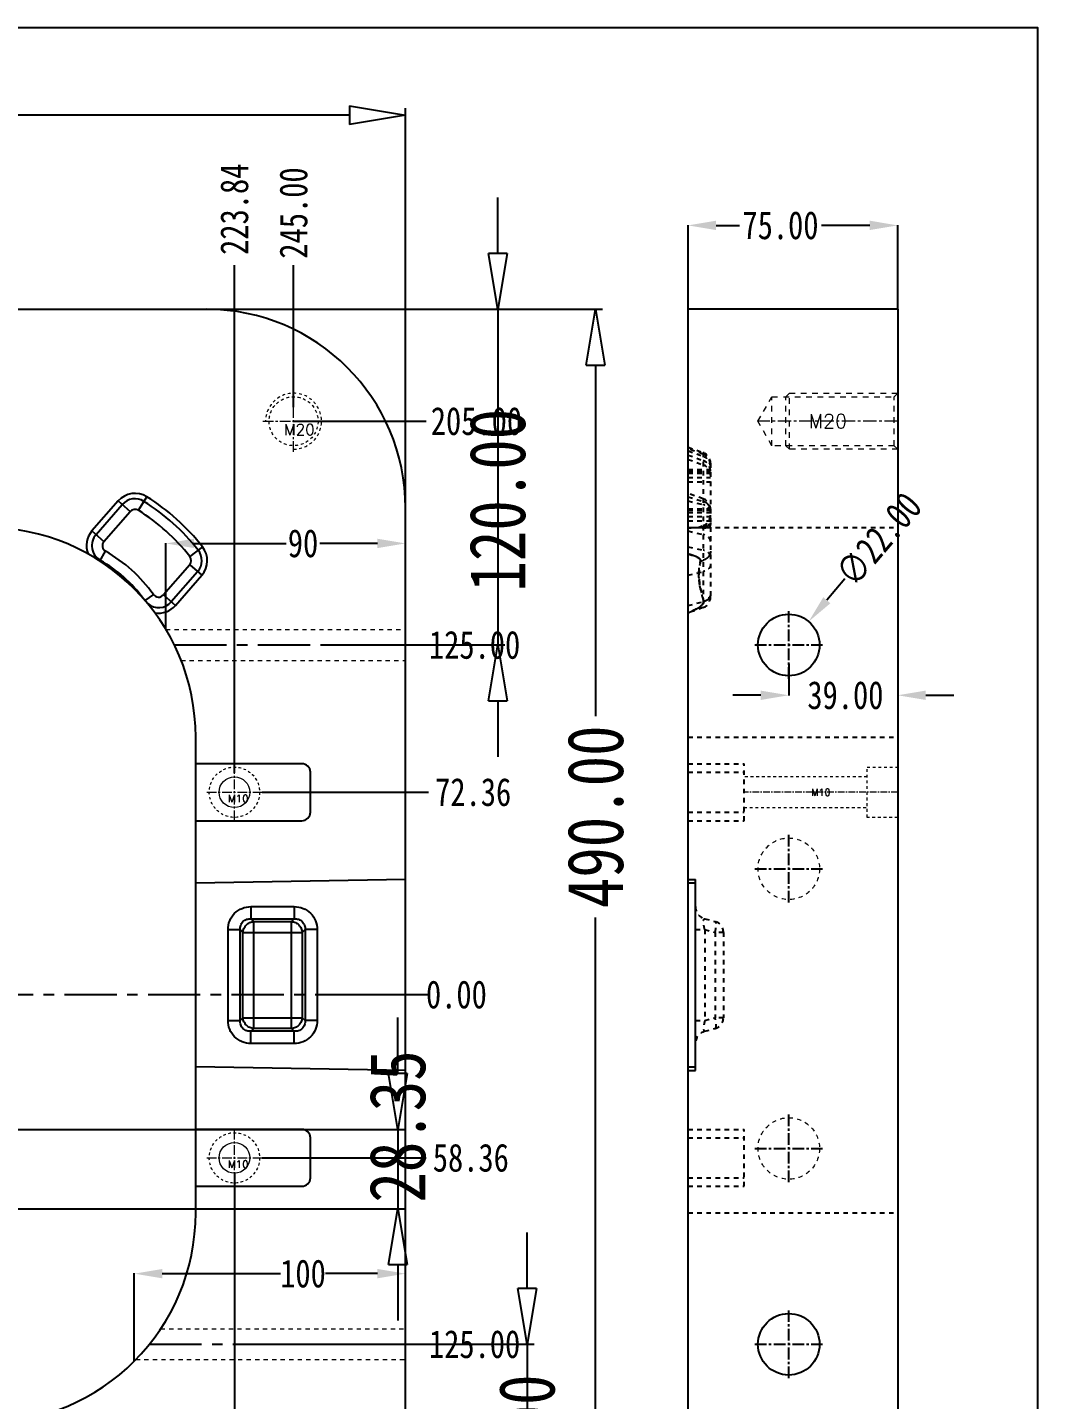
# Model space of a CAD drawing. Header units: millimetres. Extents: x 309 to 11345, y -1340 to 1318.
# Drawn here: x 2316 to 2677.3, y -608.2 to -117.7 of the extents above; entities that cross this region are included whole.
import ezdxf
from ezdxf.enums import TextEntityAlignment as Align

# ---------------------------------------------------------------- set-up
doc = ezdxf.new("R2010")
doc.units = ezdxf.units.MM
doc.header["$LTSCALE"] = 16.335
doc.header["$PDMODE"] = 3
doc.header["$PDSIZE"] = 0.3125
doc.linetypes.add('CENTER', pattern=[0.6, 0.375, -0.075, 0.075, -0.075])
doc.linetypes.add('HIDDEN', pattern=[0.2, 0.1, -0.1])
doc.layers.get('0').update_dxf_attribs({"linetype": 'CONTINUOUS'})
doc.layers.get('Defpoints').update_dxf_attribs({"linetype": 'CONTINUOUS'})
doc.layers.add('cool', color=153, linetype='HIDDEN', lineweight=9)
doc.layers.add('screw', color=33, linetype='CONTINUOUS', lineweight=13)
doc.layers.add('DEFAULT_2', color=8, linetype='HIDDEN')
doc.styles.get("Standard").update_dxf_attribs({"font": 'txt', "width": 0.8})
doc.styles.add('TXT', font='txt.shx', dxfattribs={"bigfont": 'gbcbig.shx'})
doc.dimstyles.get("Standard").update_dxf_attribs({"dimtxt": 0.15625, "dimasz": 0.1875, "dimexe": 0.125, "dimexo": 0.0625, "dimtad": 0, "dimtih": 1, "dimtoh": 1, "dimdsep": 46, "dimtxsty": 'Standard', "dimcen": 0.09, "dimadec": 0, "dimazin": 0, "dimtp": 0.01, "dimtm": 0.01, "dimtfac": 1, "dimtofl": 0, "dimtmove": 0, "dimatfit": 3, "dimfxl": 0, "dimtolj": 1, "dimarcsym": 0})
doc.dimstyles.new('STANDARD$0', dxfattribs={"dimscale": 2, "dimtxt": 3, "dimasz": 3, "dimexe": 1.25, "dimexo": 0.625, "dimgap": 0.5, "dimtad": 0, "dimdsep": 46, "dimlunit": 6, "dimtxsty": 'Standard', "dimblk": 'CLOSEDBLANK', "dimcen": 0, "dimclrt": 2, "dimazin": 2, "dimtfac": 2, "dimtmove": 1, "dimatfit": 3, "dimfxl": 0, "dimtolj": 1, "dimtzin": 0, "dimarcsym": 0})

# ---------------------------------------------------------------- blocks, each defined once
blk = doc.blocks.new('screw_m20_g')
at = {"layer": 'screw', "color": 1, "linetype": 'CENTER', "ltscale": 0.621977}
for p, q in [((0, -11), (0, 11)), ((-11, 0), (11, 0))]:
    blk.add_line(p, q, dxfattribs=at)
at = {"layer": 'screw', "linetype": 'HIDDEN', "ltscale": 0.621977}
blk.add_circle((0, 0), 8.75, dxfattribs=at)
at = {"layer": 'screw', "color": 92, "linetype": 'HIDDEN', "ltscale": 0.621977}
blk.add_arc((0, 0), 10, 270, 180, dxfattribs=at)
at = {"layer": 'screw', "color": 6, "style": 'TXT'}
blk.add_text('M20', height=4, dxfattribs=at).set_placement((-3.4, -5))
blk = doc.blocks.new('*D41')
at = {"color": 4, "lineweight": -2}
for p, q in [((2552.34, -218.4), (2552.34, -188.32)), ((2562.34, -188.45), (2570.73, -188.45)), ((2617.34, -188.45), (2600.06, -188.45)), ((2627.34, -218.4), (2627.34, -188.32))]:
    blk.add_line(p, q, dxfattribs=at)
at = {"color": 4}
for points in [[(2562.34, -186.78), (2562.34, -190.12), (2552.34, -188.45)], [(2617.34, -186.78), (2617.34, -190.12), (2627.34, -188.45)]]:
    blk.add_solid(points, dxfattribs=at)
at = {"layer": 'Defpoints', "color": 0}
for p in [(2552.34, -188.45), (2552.34, -218.46), (2627.34, -218.46)]:
    blk.add_point(p, dxfattribs=at)
at = {"color": 6, "insert": (2585.39, -188.45), "char_height": 10, "attachment_point": 5}
blk.add_mtext('\\A1;75.00', dxfattribs=at)
blk = doc.blocks.new('screw_m10_i')
at = {"layer": 'screw', "color": 1, "linetype": 'CENTER', "ltscale": 0.55978}
for p, q in [((0, -9.9), (0, 9.9)), ((-9.9, 0), (9.9, 0))]:
    blk.add_line(p, q, dxfattribs=at)
at = {"layer": 'screw', "color": 8, "linetype": 'HIDDEN', "ltscale": 0.55978}
blk.add_circle((0, 0), 9, dxfattribs=at)
at = {"layer": 'screw', "color": 33}
blk.add_circle((0, 0), 5.5, dxfattribs=at)
at = {"layer": 'screw', "color": 6, "style": 'TXT'}
blk.add_text('M10', height=2.7, dxfattribs=at).set_placement((-2.34, -3.6))
blk = doc.blocks.new('*D47')
at = {"color": 4, "lineweight": -2}
blk.add_line((2608.45, -314.86), (2601.96, -322.47), dxfattribs=at)
at = {"color": 4}
blk.add_solid([(2600.69, -321.39), (2603.23, -323.55), (2595.48, -330.08)], dxfattribs=at)
at = {"layer": 'Defpoints', "color": 0}
for p in [(2595.48, -330.08), (2581.21, -346.83)]:
    blk.add_point(p, dxfattribs=at)
at = {"color": 6, "insert": (2620.55, -300.65), "char_height": 10, "attachment_point": 5, "rotation": 49.5717}
blk.add_mtext('\\A1;∅22.00', dxfattribs=at)
blk = doc.blocks.new('*D48')
at = {"color": 4, "lineweight": -2}
for p, q in [((2588.34, -345.22), (2588.34, -356.56)), ((2627.34, -345.22), (2627.34, -356.56)), ((2578.34, -356.44), (2568.34, -356.44)), ((2637.34, -356.44), (2647.34, -356.44))]:
    blk.add_line(p, q, dxfattribs=at)
at = {"color": 4}
for points in [[(2578.34, -354.77), (2578.34, -358.11), (2588.34, -356.44)], [(2637.34, -354.77), (2637.34, -358.11), (2627.34, -356.44)]]:
    blk.add_solid(points, dxfattribs=at)
at = {"layer": 'Defpoints', "color": 0}
for p in [(2588.34, -345.15), (2627.34, -345.15), (2588.34, -356.44)]:
    blk.add_point(p, dxfattribs=at)
at = {"color": 6, "insert": (2608.61, -356.44), "char_height": 10, "attachment_point": 5}
blk.add_mtext('\\A1;39.00', dxfattribs=at)
blk = doc.blocks.new('*D52')
at = {"color": 4, "lineweight": -2}
for p, q in [((2365.59, -332.9), (2365.59, -302.02)), ((2375.59, -302.15), (2408.6, -302.15)), ((2441.23, -302.15), (2420.6, -302.15)), ((2451.23, -332.9), (2451.23, -302.02))]:
    blk.add_line(p, q, dxfattribs=at)
at = {"color": 4}
for points in [[(2375.59, -300.48), (2375.59, -303.81), (2365.59, -302.15)], [(2441.23, -300.48), (2441.23, -303.81), (2451.23, -302.15)]]:
    blk.add_solid(points, dxfattribs=at)
at = {"layer": 'Defpoints', "color": 0}
for p in [(2451.23, -302.15), (2365.59, -332.96), (2451.23, -332.96)]:
    blk.add_point(p, dxfattribs=at)
at = {"color": 6, "insert": (2414.6, -302.15), "char_height": 10, "attachment_point": 5}
blk.add_mtext('\\A1;90', dxfattribs=at)
blk = doc.blocks.new('*D53')
at = {"color": 4, "lineweight": -2}
for p, q in [((2354.26, -594.43), (2354.26, -563.08)), ((2364.26, -563.21), (2406.6, -563.21)), ((2441.23, -563.21), (2422.6, -563.21)), ((2451.23, -593.96), (2451.23, -563.08))]:
    blk.add_line(p, q, dxfattribs=at)
at = {"color": 4}
for points in [[(2364.26, -561.54), (2364.26, -564.88), (2354.26, -563.21)], [(2441.23, -561.54), (2441.23, -564.88), (2451.23, -563.21)]]:
    blk.add_solid(points, dxfattribs=at)
at = {"layer": 'Defpoints', "color": 0}
for p in [(2451.23, -563.21), (2354.26, -594.49), (2451.23, -594.02)]:
    blk.add_point(p, dxfattribs=at)
at = {"color": 6, "insert": (2414.6, -563.21), "char_height": 10, "attachment_point": 5}
blk.add_mtext('\\A1;100', dxfattribs=at)
blk = doc.blocks.new('*D58')
at = {"color": 4, "lineweight": -2}
blk.add_line((2435.87, -463.46), (2459.47, -463.46), dxfattribs=at)
at = {"layer": 'Defpoints', "color": 0}
for p in [(2166.23, -463.46), (2435.8, -463.46), (2459.47, -463.46)]:
    blk.add_point(p, dxfattribs=at)
at = {"color": 6, "insert": (2469.47, -463.46), "char_height": 10, "attachment_point": 5}
blk.add_mtext('\\A1;0.00', dxfattribs=at)
blk = doc.blocks.new('*D59')
at = {"color": 4, "lineweight": -2}
blk.add_line((2400.03, -391.1), (2459.47, -391.1), dxfattribs=at)
at = {"layer": 'Defpoints', "color": 0}
for p in [(2399.97, -391.1), (2459.47, -391.1), (2166.23, -463.46)]:
    blk.add_point(p, dxfattribs=at)
at = {"color": 6, "insert": (2475.47, -391.1), "char_height": 10, "attachment_point": 5}
blk.add_mtext('\\A1;72.36', dxfattribs=at)
blk = doc.blocks.new('*D60')
at = {"color": 4, "lineweight": -2}
blk.add_line((2421.26, -338.46), (2458.63, -338.46), dxfattribs=at)
at = {"layer": 'Defpoints', "color": 0}
for p in [(2421.19, -338.46), (2458.63, -338.46), (2166.23, -463.46)]:
    blk.add_point(p, dxfattribs=at)
at = {"color": 6, "insert": (2475.97, -338.46), "char_height": 10, "attachment_point": 5}
blk.add_mtext('\\A1;125.00', dxfattribs=at)
blk = doc.blocks.new('*D61')
at = {"color": 4, "lineweight": -2}
blk.add_line((2411.29, -258.46), (2458.63, -258.46), dxfattribs=at)
at = {"layer": 'Defpoints', "color": 0}
for p in [(2411.23, -258.46), (2458.63, -258.46), (2166.23, -463.46)]:
    blk.add_point(p, dxfattribs=at)
at = {"color": 6, "insert": (2476.63, -258.46), "char_height": 10, "attachment_point": 5}
blk.add_mtext('\\A1;205.00', dxfattribs=at)
blk = doc.blocks.new('*D62')
at = {"color": 4, "lineweight": -2}
blk.add_line((2400.03, -521.82), (2458.63, -521.82), dxfattribs=at)
at = {"layer": 'Defpoints', "color": 0}
for p in [(2166.23, -463.46), (2399.97, -521.82), (2458.63, -521.82)]:
    blk.add_point(p, dxfattribs=at)
at = {"color": 6, "insert": (2474.63, -521.82), "char_height": 10, "attachment_point": 5}
blk.add_mtext('\\A1;58.36', dxfattribs=at)
blk = doc.blocks.new('*D63')
at = {"color": 4, "lineweight": -2}
blk.add_line((2424.86, -588.46), (2458.63, -588.46), dxfattribs=at)
at = {"layer": 'Defpoints', "color": 0}
for p in [(2166.23, -463.46), (2424.8, -588.46), (2458.63, -588.46)]:
    blk.add_point(p, dxfattribs=at)
at = {"color": 6, "insert": (2475.97, -588.46), "char_height": 10, "attachment_point": 5}
blk.add_mtext('\\A1;125.00', dxfattribs=at)
blk = doc.blocks.new('*D64')
at = {"color": 4, "lineweight": -2}
blk.add_line((2422.29, -668.46), (2458.63, -668.46), dxfattribs=at)
at = {"layer": 'Defpoints', "color": 0}
for p in [(2166.23, -463.46), (2422.23, -668.46), (2458.63, -668.46)]:
    blk.add_point(p, dxfattribs=at)
at = {"color": 6, "insert": (2476.63, -668.46), "char_height": 10, "attachment_point": 5}
blk.add_mtext('\\A1;205.00', dxfattribs=at)
blk = doc.blocks.new('*D66')
at = {"color": 4, "lineweight": -2}
blk.add_line((2411.23, -668.52), (2411.23, -717.19), dxfattribs=at)
at = {"layer": 'Defpoints', "color": 0}
for p in [(2166.23, -463.46), (2411.23, -668.46), (2411.23, -717.19)]:
    blk.add_point(p, dxfattribs=at)
at = {"color": 6, "insert": (2411.23, -735.86), "char_height": 10, "attachment_point": 5, "rotation": 90}
blk.add_mtext('\\A1;245.00', dxfattribs=at)
blk = doc.blocks.new('*D67')
at = {"color": 4, "lineweight": -2}
blk.add_line((2390.07, -527.38), (2390.07, -717.19), dxfattribs=at)
at = {"layer": 'Defpoints', "color": 0}
for p in [(2166.23, -463.46), (2390.07, -527.32), (2390.07, -717.19)]:
    blk.add_point(p, dxfattribs=at)
at = {"color": 6, "insert": (2390.07, -737.19), "char_height": 10, "attachment_point": 5, "rotation": 90}
blk.add_mtext('\\A1;223.84', dxfattribs=at)
blk = doc.blocks.new('*D69')
at = {"color": 4, "lineweight": -2}
blk.add_line((2390.07, -384.14), (2390.07, -202.68), dxfattribs=at)
at = {"layer": 'Defpoints', "color": 0}
for p in [(2390.07, -202.68), (2390.07, -384.21), (2166.23, -463.46)]:
    blk.add_point(p, dxfattribs=at)
at = {"color": 6, "insert": (2390.07, -182.68), "char_height": 10, "attachment_point": 5, "rotation": 90}
blk.add_mtext('\\A1;223.84', dxfattribs=at)
blk = doc.blocks.new('*D70')
at = {"color": 4, "lineweight": -2}
blk.add_line((2411.23, -253.48), (2411.23, -202.68), dxfattribs=at)
at = {"layer": 'Defpoints', "color": 0}
for p in [(2411.23, -202.68), (2411.23, -253.55), (2166.23, -463.46)]:
    blk.add_point(p, dxfattribs=at)
at = {"color": 6, "insert": (2411.23, -184.02), "char_height": 10, "attachment_point": 5, "rotation": 90}
blk.add_mtext('\\A1;245.00', dxfattribs=at)
blk = doc.blocks.new('_ClosedBlank')
at = {"color": 0, "linetype": 'ByBlock', "lineweight": -2}
for p, q in [((-1, 0.167), (0, 0)), ((-1, 0.167), (-1, -0.167)), ((0, 0), (-1, -0.167))]:
    blk.add_line(p, q, dxfattribs=at)
blk = doc.blocks.new('*D71')
at = {"color": 4, "lineweight": -2}
for p, q in [((1881.23, -288.21), (1881.23, -146.6)), ((2451.23, -316.21), (2451.23, -146.6)), ((1901.23, -149.1), (2111.98, -149.1)), ((2431.23, -149.1), (2183.98, -149.1))]:
    blk.add_line(p, q, dxfattribs=at)
at = {"layer": 'Defpoints', "color": 0}
for p in [(1881.23, -149.1), (1881.23, -289.46), (2451.23, -317.46)]:
    blk.add_point(p, dxfattribs=at)
at = {"color": 4, "lineweight": -2, "xscale": 20, "yscale": 20, "zscale": 20, "rotation": 180}
blk.add_blockref('_ClosedBlank', (1881.23, -149.1), dxfattribs=at)
at = {"color": 4, "lineweight": -2, "xscale": 20, "yscale": 20, "zscale": 20}
blk.add_blockref('_ClosedBlank', (2451.23, -149.1), dxfattribs=at)
at = {"color": 6, "insert": (2147.98, -149.1), "char_height": 20, "attachment_point": 5}
blk.add_mtext('\\A1;570.00', dxfattribs=at)
blk = doc.blocks.new('*D72')
at = {"color": 4, "lineweight": -2}
for p, q in [((2337.87, -218.46), (2521.75, -218.46)), ((2519.25, -238.46), (2519.25, -363.88)), ((2519.25, -688.46), (2519.25, -435.88)), ((2337.87, -708.46), (2521.75, -708.46))]:
    blk.add_line(p, q, dxfattribs=at)
at = {"layer": 'Defpoints', "color": 0}
for p in [(2336.62, -218.46), (2336.62, -708.46), (2519.25, -708.46)]:
    blk.add_point(p, dxfattribs=at)
at = {"color": 4, "lineweight": -2, "xscale": 20, "yscale": 20, "zscale": 20}
for p, rotation in [((2519.25, -218.46), 90), ((2519.25, -708.46), 270)]:
    blk.add_blockref('_ClosedBlank', p, dxfattribs=dict(at, rotation=rotation))
at = {"color": 6, "insert": (2519.25, -399.88), "char_height": 20, "attachment_point": 5, "rotation": 90}
blk.add_mtext('\\A1;490.00', dxfattribs=at)
blk = doc.blocks.new('*D215')
at = {"color": 4, "lineweight": -2}
for p, q in [((2448.48, -491.64), (2448.48, -471.64)), ((1922.53, -511.64), (2450.98, -511.64)), ((2448.48, -511.64), (2448.48, -539.99)), ((1925.65, -539.99), (2450.98, -539.99)), ((2448.48, -559.99), (2448.48, -579.99))]:
    blk.add_line(p, q, dxfattribs=at)
at = {"layer": 'Defpoints', "color": 0}
for p in [(1921.28, -511.64), (1924.4, -539.99), (2448.48, -539.99)]:
    blk.add_point(p, dxfattribs=at)
at = {"color": 4, "lineweight": -2, "xscale": 20, "yscale": 20, "zscale": 20}
for p, rotation in [((2448.48, -511.64), 270), ((2448.48, -539.99), 90)]:
    blk.add_blockref('_ClosedBlank', p, dxfattribs=dict(at, rotation=rotation))
at = {"color": 6, "insert": (2448.48, -510.6), "char_height": 20, "attachment_point": 5, "rotation": 90}
blk.add_mtext('\\A1;28.35', dxfattribs=at)
blk = doc.blocks.new('*D222')
at = {"color": 4, "lineweight": -2}
for p, q in [((2484.23, -198.46), (2484.23, -178.46)), ((2369.66, -218.46), (2486.73, -218.46)), ((2484.23, -218.46), (2484.23, -338.46)), ((2422.51, -338.46), (2486.73, -338.46)), ((2484.23, -358.46), (2484.23, -378.46))]:
    blk.add_line(p, q, dxfattribs=at)
at = {"layer": 'Defpoints', "color": 0}
for p in [(2368.41, -218.46), (2421.26, -338.46), (2484.23, -338.46)]:
    blk.add_point(p, dxfattribs=at)
at = {"color": 4, "lineweight": -2, "xscale": 20, "yscale": 20, "zscale": 20}
for p, rotation in [((2484.23, -218.46), 270), ((2484.23, -338.46), 90)]:
    blk.add_blockref('_ClosedBlank', p, dxfattribs=dict(at, rotation=rotation))
at = {"color": 6, "insert": (2484.23, -286.69), "char_height": 20, "attachment_point": 5, "rotation": 90}
blk.add_mtext('\\A1;120.00', dxfattribs=at)
blk = doc.blocks.new('*D223')
at = {"color": 4, "lineweight": -2}
for p, q in [((2494.76, -568.46), (2494.76, -548.46)), ((2406.7, -588.46), (2497.26, -588.46)), ((2494.76, -588.46), (2494.76, -708.46)), ((2328.3, -708.46), (2497.26, -708.46)), ((2494.76, -728.46), (2494.76, -748.46))]:
    blk.add_line(p, q, dxfattribs=at)
at = {"layer": 'Defpoints', "color": 0}
for p in [(2405.45, -588.46), (2327.05, -708.46), (2494.76, -708.46)]:
    blk.add_point(p, dxfattribs=at)
at = {"color": 4, "lineweight": -2, "xscale": 20, "yscale": 20, "zscale": 20}
for p, rotation in [((2494.76, -588.46), 270), ((2494.76, -708.46), 90)]:
    blk.add_blockref('_ClosedBlank', p, dxfattribs=dict(at, rotation=rotation))
at = {"color": 6, "insert": (2494.76, -631.91), "char_height": 20, "attachment_point": 5, "rotation": 90}
blk.add_mtext('\\A1;120.00', dxfattribs=at)

msp = doc.modelspace()

# ---------------------------------------------------------------- linework, layer by layer
at = {"color": 7, "linetype": 'Continuous'}
for p, q in [((1952.229, -218.458), (2380.229, -218.458)), ((2552.343, -708.458), (2552.343, -218.458)), ((2627.343, -218.458), (2552.343, -218.458)), ((2627.343, -218.458), (2627.343, -708.458)), ((2348.464, -286.979), (2339.108, -297.691)), ((2340.58, -298.976), (2349.936, -288.264)), ((2348.464, -286.979), (2352.767, -290.737)), ((2355.704, -290.303), (2358.737, -285.462)), ((2343.411, -301.449), (2352.767, -290.737)), ((2451.229, -637.458), (2451.229, -289.458)), ((2339.108, -297.691), (2343.411, -301.449)), ((2378.633, -303.33), (2374.145, -306.864)), ((2341.967, -308.486), (2343.997, -304.939)), ((2374.07, -309.784), (2364.657, -320.56)), ((2376.901, -312.257), (2367.488, -323.033)), ((2368.96, -324.318), (2378.373, -313.542)), ((2374.07, -309.784), (2378.373, -313.542)), ((2361.073, -320.384), (2358.07, -322.528)), ((2364.657, -320.56), (2368.96, -324.318)), ((2414.229, -380.928), (2376.229, -380.928)), ((2417.229, -398.273), (2417.229, -383.928)), ((2376.229, -401.273), (2414.229, -401.273)), ((2451.229, -422.298), (2376.229, -423.607)), ((2552.343, -422.298), (2554.973, -422.298)), ((2554.973, -423.607), (2552.343, -423.607)), ((2554.973, -490.618), (2554.973, -422.298)), ((2395.987, -432.005), (2411.472, -432.005)), ((2395.987, -432.005), (2395.987, -436.352)), ((2395.987, -436.352), (2411.472, -436.352)), ((2395.987, -436.352), (2396.978, -437.343)), ((2411.472, -436.352), (2410.48, -437.343)), ((2411.472, -432.005), (2411.472, -436.352)), ((2387.776, -440.215), (2392.123, -440.215)), ((2387.776, -472.701), (2387.776, -440.215)), ((2392.123, -440.215), (2393.114, -441.207)), ((2392.123, -472.701), (2392.123, -440.215)), ((2393.114, -441.207), (2414.344, -441.207)), ((2393.114, -471.709), (2393.114, -441.207)), ((2396.978, -437.343), (2410.48, -437.343)), ((2396.978, -475.573), (2396.978, -437.343)), ((2410.48, -475.573), (2410.48, -437.343)), ((2415.336, -440.215), (2414.344, -441.207)), ((2414.344, -441.207), (2414.344, -471.709)), ((2419.682, -440.215), (2415.336, -440.215)), ((2415.336, -440.215), (2415.336, -472.701)), ((2419.682, -440.215), (2419.682, -472.701)), ((2387.776, -472.701), (2392.123, -472.701)), ((2392.123, -472.701), (2393.114, -471.709)), ((2393.114, -471.709), (2414.344, -471.709)), ((2395.987, -476.564), (2396.978, -475.573)), ((2410.48, -475.573), (2396.978, -475.573)), ((2411.472, -476.564), (2410.48, -475.573)), ((2415.336, -472.701), (2414.344, -471.709)), ((2419.682, -472.701), (2415.336, -472.701)), ((2411.472, -476.564), (2395.987, -476.564)), ((2395.987, -480.911), (2395.987, -476.564)), ((2411.472, -480.911), (2411.472, -476.564)), ((2411.472, -480.911), (2395.987, -480.911)), ((2451.229, -490.618), (2376.229, -489.309)), ((2552.343, -489.309), (2554.973, -489.309)), ((2552.343, -490.618), (2554.973, -490.618)), ((2414.229, -511.643), (2376.229, -511.643)), ((2417.229, -528.988), (2417.229, -514.643)), ((2376.229, -531.988), (2414.229, -531.988))]:
    msp.add_line(p, q, dxfattribs=at)
at = {"color": 1, "linetype": 'CENTER', "ltscale": 0.684175}
for p, q in [((2588.343, -350.558), (2588.343, -326.358)), ((2576.243, -338.458), (2600.443, -338.458)), ((2588.343, -430.558), (2588.343, -406.358)), ((2576.243, -418.458), (2600.443, -418.458)), ((2588.343, -530.558), (2588.343, -506.358)), ((2576.243, -518.458), (2600.443, -518.458)), ((2588.343, -600.558), (2588.343, -576.358)), ((2576.243, -588.458), (2600.443, -588.458))]:
    msp.add_line(p, q, dxfattribs=at)
at = {"color": 1, "linetype": 'CENTER', "ltscale": 3.047689}
for p, q in [((2368.579, -338.458), (2451.229, -338.458)), ((1881.229, -463.458), (2451.229, -463.458)), ((2359.676, -588.458), (2451.229, -588.458))]:
    msp.add_line(p, q, dxfattribs=at)
at = {"color": 2, "linetype": 'Continuous'}
msp.add_line((2376.229, -541.458), (2376.229, -371.458), dxfattribs=at)
msp.add_lwpolyline([(1797.59, -117.684), (2677.344, -117.684), (2677.344, -883.961), (1797.59, -883.961)], close=True)
for centre in [(2588.343, -338.458), (2588.343, -588.458)]:
    msp.add_circle(centre, 11)
at = {"color": 7, "linetype": 'Continuous'}
for centre, radius, start, end in [((2380.229, -289.458), 71, 0, 90), ((2354.49, -292.242), 8, 57.93163, 138.86355), ((2354.49, -292.242), 6.046, 57.93163, 138.86355), ((2317.269, -351.649), 76.151, 38.2177, 57.93163), ((2317.269, -351.649), 78.105, 38.2177, 57.93163), ((2354.49, -292.242), 2.287, 57.93163, 138.86355), ((2317.269, -351.649), 72.392, 38.2177, 57.93163), ((2345.133, -302.953), 8, 138.86355, 201.81367), ((2345.133, -302.953), 6.046, 138.86355, 240.22143), ((2345.133, -302.953), 2.287, 138.86355, 240.22143), ((2372.348, -308.279), 8, 318.86355, 38.2177), ((2317.269, -351.649), 50.058, 36.40977, 60.22143), ((2317.269, -351.649), 53.817, 35.51724, 60.22143), ((2372.348, -308.279), 2.287, 318.86355, 38.2177), ((2372.348, -308.279), 6.046, 318.86355, 38.2177), ((2362.935, -319.056), 6.046, 229.96342, 318.86355), ((2362.935, -319.056), 2.287, 215.51724, 318.86355), ((2362.935, -319.056), 8, 260.31428, 318.86355), ((2414.229, -383.928), 3, 0, 90), ((2414.229, -398.273), 3, 270, 0), ((2414.229, -514.643), 3, 0, 90), ((2414.229, -528.988), 3, 270, 0)]:
    msp.add_arc(centre, radius, start, end, dxfattribs=at)
at = {"color": 2, "linetype": 'Continuous'}
for centre, start, end in [((2301.229, -371.458), 0, 90), ((2301.229, -541.458), 270, 0)]:
    msp.add_arc(centre, 75, start, end, dxfattribs=at)
at = {"color": 7, "linetype": 'Continuous'}
for points, knots in [([(2387.776, -440.215), (2387.776, -439.144), (2388.179, -436.977), (2389.992, -434.22), (2392.749, -432.407), (2394.915, -432.005), (2395.987, -432.005)], [0, 0, 0, 0, 0.2501279, 0.5000612, 0.7499159, 1, 1, 1, 1]), ([(2392.123, -440.215), (2392.089, -439.703), (2392.201, -438.644), (2393.032, -437.26), (2394.416, -436.429), (2395.474, -436.318), (2395.987, -436.352)], [0, 0, 0, 0, 0.2482804, 0.500082, 0.7517737, 1, 1, 1, 1]), ([(2411.472, -432.005), (2412.543, -432.005), (2414.71, -432.408), (2417.468, -434.22), (2419.28, -436.978), (2419.682, -439.144), (2419.682, -440.215)], [0, 0, 0, 0, 0.2501279, 0.5000612, 0.7499159, 1, 1, 1, 1]), ([(2411.472, -436.352), (2411.984, -436.318), (2413.043, -436.429), (2414.427, -437.261), (2415.258, -438.645), (2415.369, -439.703), (2415.335, -440.215)], [0, 0, 0, 0, 0.2482804, 0.500082, 0.7517737, 1, 1, 1, 1]), ([(2393.114, -441.207), (2393.147, -440.719), (2393.402, -439.739), (2394.271, -438.5), (2395.51, -437.631), (2396.49, -437.376), (2396.978, -437.343)], [0, 0, 0, 0, 0.2479915, 0.5, 0.7520085, 1, 1, 1, 1]), ([(2410.48, -437.343), (2410.969, -437.376), (2411.948, -437.631), (2413.187, -438.5), (2414.056, -439.739), (2414.311, -440.719), (2414.344, -441.207)], [0, 0, 0, 0, 0.2479915, 0.5, 0.7520085, 1, 1, 1, 1]), ([(2395.987, -480.911), (2394.915, -480.911), (2392.748, -480.509), (2389.991, -478.696), (2388.178, -475.938), (2387.776, -473.772), (2387.776, -472.701)], [0, 0, 0, 0, 0.2501279, 0.5000612, 0.7499159, 1, 1, 1, 1]), ([(2395.987, -476.564), (2395.474, -476.598), (2394.415, -476.487), (2393.031, -475.655), (2392.2, -474.271), (2392.089, -473.213), (2392.123, -472.701)], [0, 0, 0, 0, 0.2482804, 0.500082, 0.7517737, 1, 1, 1, 1]), ([(2396.978, -475.573), (2396.49, -475.54), (2395.51, -475.285), (2394.271, -474.416), (2393.402, -473.177), (2393.147, -472.197), (2393.114, -471.709)], [0, 0, 0, 0, 0.2479915, 0.5, 0.7520085, 1, 1, 1, 1]), ([(2414.344, -471.709), (2414.311, -472.197), (2414.056, -473.177), (2413.187, -474.416), (2411.948, -475.285), (2410.969, -475.54), (2410.48, -475.573)], [0, 0, 0, 0, 0.2479915, 0.5, 0.7520085, 1, 1, 1, 1]), ([(2419.682, -472.701), (2419.682, -473.772), (2419.28, -475.939), (2417.467, -478.696), (2414.71, -480.509), (2412.543, -480.911), (2411.472, -480.911)], [0, 0, 0, 0, 0.2501279, 0.5000612, 0.7499159, 1, 1, 1, 1]), ([(2415.335, -472.701), (2415.369, -473.213), (2415.258, -474.272), (2414.427, -475.656), (2413.043, -476.487), (2411.984, -476.598), (2411.472, -476.564)], [0, 0, 0, 0, 0.2482804, 0.500082, 0.7517737, 1, 1, 1, 1])]:
    msp.add_open_spline(points, degree=3, knots=knots, dxfattribs=at)
at = {"layer": 'cool', "ltscale": 0.932966}
for p, q in [((2365.593, -332.958), (2451.229, -332.958)), ((2371.006, -343.958), (2451.229, -343.958)), ((2363.701, -582.958), (2451.229, -582.958)), ((2354.79, -593.958), (2451.229, -593.958))]:
    msp.add_line(p, q, dxfattribs=at)
for centre in [(2588.343, -418.458), (2588.343, -518.458)]:
    msp.add_circle(centre, 11, dxfattribs=at)
at = {"layer": 'DEFAULT_2', "color": 8, "linetype": 'HIDDEN'}
for p, q in [((2552.343, -267.748), (2557.711, -269.702)), ((2557.711, -270.244), (2552.343, -268.29)), ((2552.343, -269.06), (2557.711, -271.012)), ((2557.711, -269.702), (2557.711, -325.102)), ((2552.343, -270.566), (2557.711, -272.517)), ((2552.343, -272.104), (2557.711, -274.053)), ((2560.343, -273.461), (2560.343, -321.323)), ((2552.343, -275.748), (2560.343, -275.748)), ((2552.343, -276.29), (2560.343, -276.29)), ((2552.343, -277.054), (2560.343, -277.054)), ((2552.343, -278.555), (2560.343, -278.555)), ((2552.343, -280.087), (2560.343, -280.087)), ((2557.711, -286.196), (2552.343, -284.242)), ((2552.343, -285.462), (2557.711, -287.118)), ((2552.343, -286.979), (2557.711, -288.264)), ((2552.343, -289.748), (2560.343, -289.748)), ((2552.343, -290.293), (2560.343, -290.293)), ((2552.343, -291.063), (2560.343, -291.063)), ((2552.343, -292.575), (2560.343, -292.575)), ((2552.343, -294.117), (2560.343, -294.117)), ((2552.343, -296.458), (2627.343, -296.458)), ((2552.343, -297.691), (2557.711, -298.976)), ((2555.887, -296.458), (2557.711, -295.794)), ((2557.381, -296.458), (2557.711, -296.338)), ((2557.383, -296.548), (2557.711, -296.542)), ((2552.343, -303.33), (2557.711, -304.539)), ((2556.808, -308.486), (2557.711, -308.201)), ((2552.343, -313.542), (2557.711, -312.257)), ((2552.343, -324.318), (2557.711, -323.033)), ((2557.711, -325.102), (2552.343, -327.056)), ((2552.343, -371.458), (2627.343, -371.458)), ((2552.343, -380.928), (2572.343, -380.928)), ((2572.343, -401.273), (2572.343, -380.928)), ((2552.343, -383.928), (2572.343, -383.928)), ((2552.343, -398.273), (2572.343, -398.273)), ((2552.343, -401.273), (2572.343, -401.273)), ((2558.308, -436.352), (2562.008, -437.343)), ((2554.973, -440.215), (2558.308, -440.215)), ((2558.308, -440.215), (2558.308, -472.701)), ((2558.308, -440.215), (2562.008, -441.207)), ((2562.008, -441.207), (2562.008, -471.709)), ((2564.973, -441.207), (2562.008, -441.207)), ((2564.973, -441.207), (2564.973, -471.709)), ((2554.973, -472.701), (2558.308, -472.701)), ((2558.308, -472.701), (2562.008, -471.709)), ((2558.308, -476.564), (2562.008, -475.573)), ((2564.973, -471.709), (2562.008, -471.709)), ((2552.343, -511.643), (2572.343, -511.643)), ((2552.343, -514.643), (2572.343, -514.643)), ((2572.343, -531.988), (2572.343, -511.643)), ((2552.343, -528.988), (2572.343, -528.988)), ((2552.343, -531.988), (2572.343, -531.988)), ((2552.343, -541.458), (2627.343, -541.458))]:
    msp.add_line(p, q, dxfattribs=at)
for centre, radius, start, end in [((2556.343, -273.461), 4, 0, 70), ((2556.344, -274.003), 3.999, 0.0045, 70.01046), ((2556.345, -274.769), 3.998, 0.01088, 70.02522), ((2556.348, -276.273), 3.995, 0.02341, 70.05423), ((2556.332, -277.839), 4.029, 52.61895, 69.98382), ((2556.351, -277.807), 3.992, 0.03623, 70.08383), ((2556.377, -276.262), 3.964, 17.50956, 20.21615), ((2556.343, -289.954), 4, 0, 70), ((2556.343, -292.035), 4, 290, 0), ((2556.344, -292.58), 3.999, 289.98939, 359.99544), ((2556.347, -293.349), 3.996, 308.9242, 0.00016), ((2568.013, -856.302), 559.856, 91.05444, 91.60396), ((2568.206, -863.948), 567.504, 91.41839, 91.60179), ((2568.07, -858.447), 562.001, 91.23591, 91.41845), ((2567.914, -851.221), 554.773, 91.08772, 91.23591), ((2556.321, -221.108), 75.446, 271.05516, 271.66816), ((2556.244, -218.493), 78.062, 271.66894, 272.16859), ((2556.361, -294.863), 3.981, 336.3731, 359.98417), ((2546.123, -329.491), 24.364, 71.14289, 72.14897), ((2548.145, -323.618), 18.152, 68.86025, 71.19131), ((2550.117, -318.518), 12.684, 66.68297, 68.85785), ((2556.343, -321.343), 4, 290, 0), ((2534.175, -329.293), 24.658, 15.92308, 17.35643), ((2535.826, -328.788), 22.932, 16.62728, 17.38199), ((2556.466, -317.834), 5.345, 283.46087, 285.83004), ((2532.335, -329.831), 26.576, 15.95028, 16.62896), ((2556.497, -317.944), 5.232, 285.83274, 287.20632), ((2534.141, -283.701), 46.915, 292.82842, 294.71635), ((2539.343, -295.087), 34.397, 294.77466, 295.5497), ((2542.889, -302.459), 26.217, 295.50595, 297.58044), ((2546.041, -308.508), 19.396, 297.60088, 299.16748), ((2559.473, -432.005), 4.5, 180, 255), ((2560.973, -441.207), 4, 0, 75), ((2560.973, -471.709), 4, 285, 0), ((2559.473, -480.911), 4.5, 105, 180)]:
    msp.add_arc(centre, radius, start, end, dxfattribs=at)
for points, knots in [([(2560.343, -290.303), (2560.343, -289.958), (2560.212, -289.25), (2559.653, -288.307), (2558.793, -287.558), (2558.086, -287.234), (2557.711, -287.118)], [0, 0, 0, 0, 0.2350899, 0.4779385, 0.7329885, 1, 1, 1, 1]), ([(2559.619, -288.359), (2559.381, -288.07), (2558.793, -287.557), (2558.086, -287.234), (2557.711, -287.118)], [0, 0, 0, 0, 0.4885439, 1, 1, 1, 1]), ([(2560.343, -290.737), (2560.343, -290.466), (2560.2, -289.89), (2559.623, -289.161), (2558.764, -288.592), (2558.079, -288.352), (2557.711, -288.264)], [0, 0, 0, 0, 0.2102327, 0.442386, 0.7065496, 1, 1, 1, 1]), ([(2560.158, -289.284), (2560.127, -289.201), (2559.988, -288.872), (2559.791, -288.567), (2559.619, -288.359)], [0, 0, 0, 0, 0.2466253, 1, 1, 1, 1]), ([(2560.158, -289.946), (2560.127, -289.881), (2559.983, -289.617), (2559.786, -289.384), (2559.619, -289.228)], [0, 0, 0, 0, 0.2392819, 1, 1, 1, 1]), ([(2560.343, -290.303), (2560.343, -290.045), (2560.295, -289.696), (2560.188, -289.366), (2560.158, -289.284)], [0, 0, 0, 0, 0.7472694, 1, 1, 1, 1]), ([(2560.343, -290.737), (2560.343, -290.67), (2560.327, -290.398), (2560.246, -290.131), (2560.158, -289.946)], [0, 0, 0, 0, 0.245664, 1, 1, 1, 1]), ([(2560.264, -296.458), (2560.177, -296.458), (2559.916, -296.471), (2559.396, -296.492), (2558.632, -296.521), (2558.041, -296.535), (2557.711, -296.542)], [0, 0, 0, 0, 0.1022321, 0.3059638, 0.6119052, 1, 1, 1, 1]), ([(2560.343, -301.449), (2560.343, -301.178), (2560.2, -300.602), (2559.623, -299.872), (2558.764, -299.303), (2558.079, -299.064), (2557.711, -298.976)], [0, 0, 0, 0, 0.2102327, 0.442386, 0.7065496, 1, 1, 1, 1]), ([(2559.198, -296.5), (2559.291, -296.496), (2559.58, -296.485), (2559.869, -296.472), (2560.065, -296.464)], [0, 0, 0, 0, 0.3216525, 1, 1, 1, 1]), ([(2560.065, -296.464), (2560.086, -296.463), (2560.153, -296.46), (2560.219, -296.458), (2560.264, -296.458)], [0, 0, 0, 0, 0.3263599, 1, 1, 1, 1]), ([(2553.592, -306.301), (2553.489, -306.267), (2553.075, -306.137), (2552.657, -306.014), (2552.343, -305.926)], [0, 0, 0, 0, 0.247935, 1, 1, 1, 1]), ([(2552.343, -305.926), (2552.844, -306.067), (2553.585, -306.289), (2554.548, -306.627), (2555.23, -306.901), (2555.857, -307.206), (2556.321, -307.503), (2556.613, -307.781), (2556.768, -308.002), (2556.842, -308.245), (2556.829, -308.41), (2556.808, -308.486)], [0, 0, 0, 0, 0.2863548, 0.4258605, 0.561387, 0.6906123, 0.8092923, 0.8629047, 0.9114931, 0.9562136, 1, 1, 1, 1]), ([(2556.082, -307.355), (2556.045, -307.332), (2555.896, -307.24), (2555.741, -307.156), (2555.622, -307.096)], [0, 0, 0, 0, 0.2437548, 1, 1, 1, 1]), ([(2556.808, -308.486), (2556.255, -310.492), (2556.045, -313.829), (2556.697, -318.327), (2557.328, -320.715), (2557.711, -321.937)], [0, 0, 0, 0, 0.4577812, 0.7181873, 1, 1, 1, 1]), ([(2556.221, -312.465), (2556.233, -312.116), (2556.315, -310.776), (2556.544, -309.444), (2556.808, -308.486)], [0, 0, 0, 0, 0.2602596, 1, 1, 1, 1]), ([(2556.757, -308.01), (2556.735, -307.966), (2556.625, -307.784), (2556.466, -307.637), (2556.338, -307.536)], [0, 0, 0, 0, 0.2305472, 1, 1, 1, 1]), ([(2556.808, -308.486), (2556.84, -308.371), (2556.835, -308.198), (2556.775, -308.047), (2556.757, -308.01)], [0, 0, 0, 0, 0.7413535, 1, 1, 1, 1]), ([(2560.343, -306.864), (2560.343, -306.608), (2560.196, -306.06), (2559.615, -305.376), (2558.758, -304.844), (2558.077, -304.621), (2557.711, -304.539)], [0, 0, 0, 0, 0.2039887, 0.4337062, 0.7002612, 1, 1, 1, 1]), ([(2560.343, -304.939), (2560.343, -305.292), (2560.213, -306.015), (2559.655, -306.98), (2558.796, -307.749), (2558.086, -308.082), (2557.711, -308.201)], [0, 0, 0, 0, 0.2373269, 0.4812139, 0.7354832, 1, 1, 1, 1]), ([(2559.619, -306.93), (2559.382, -307.225), (2558.796, -307.75), (2558.086, -308.082), (2557.711, -308.201)], [0, 0, 0, 0, 0.4901235, 1, 1, 1, 1]), ([(2560.158, -306.12), (2560.126, -306.059), (2559.981, -305.809), (2559.784, -305.59), (2559.619, -305.445)], [0, 0, 0, 0, 0.2372804, 1, 1, 1, 1]), ([(2560.158, -305.983), (2560.127, -306.067), (2559.988, -306.404), (2559.791, -306.717), (2559.619, -306.93)], [0, 0, 0, 0, 0.2472345, 1, 1, 1, 1]), ([(2560.343, -304.939), (2560.343, -305.204), (2560.295, -305.56), (2560.188, -305.899), (2560.158, -305.983)], [0, 0, 0, 0, 0.7476061, 1, 1, 1, 1]), ([(2560.343, -306.864), (2560.343, -306.801), (2560.327, -306.544), (2560.246, -306.293), (2560.158, -306.12)], [0, 0, 0, 0, 0.2447508, 1, 1, 1, 1]), ([(2556.263, -314.703), (2556.249, -314.513), (2556.207, -313.768), (2556.202, -313.02), (2556.221, -312.465)], [0, 0, 0, 0, 0.2554981, 1, 1, 1, 1]), ([(2560.343, -309.784), (2560.343, -310.055), (2560.2, -310.631), (2559.623, -311.36), (2558.764, -311.929), (2558.079, -312.169), (2557.711, -312.257)], [0, 0, 0, 0, 0.2102327, 0.442386, 0.7065496, 1, 1, 1, 1]), ([(2556.513, -316.913), (2556.484, -316.726), (2556.377, -315.992), (2556.301, -315.254), (2556.263, -314.703)], [0, 0, 0, 0, 0.2550962, 1, 1, 1, 1]), ([(2557.711, -321.937), (2557.577, -321.51), (2557.089, -319.859), (2556.709, -318.173), (2556.513, -316.913)], [0, 0, 0, 0, 0.2595895, 1, 1, 1, 1]), ([(2557.711, -323.685), (2557.58, -323.889), (2557.242, -324.263), (2556.438, -324.902), (2555.293, -325.578), (2553.844, -326.292), (2552.847, -326.729), (2552.343, -326.942)], [0, 0, 0, 0, 0.1148122, 0.2355602, 0.4853732, 0.7411932, 1, 1, 1, 1]), ([(2557.061, -324.397), (2557.124, -324.343), (2557.363, -324.128), (2557.582, -323.886), (2557.711, -323.685)], [0, 0, 0, 0, 0.2577338, 1, 1, 1, 1]), ([(2560.343, -320.56), (2560.343, -320.831), (2560.2, -321.407), (2559.623, -322.137), (2558.764, -322.705), (2558.079, -322.945), (2557.711, -323.033)], [0, 0, 0, 0, 0.2102327, 0.442386, 0.7065496, 1, 1, 1, 1]), ([(2557.887, -322.528), (2557.941, -322.717), (2557.969, -323.129), (2557.821, -323.514), (2557.711, -323.685)], [0, 0, 0, 0, 0.491604, 1, 1, 1, 1]), ([(2557.711, -323.685), (2557.739, -323.642), (2557.838, -323.468), (2557.901, -323.274), (2557.924, -323.128)], [0, 0, 0, 0, 0.2565402, 1, 1, 1, 1]), ([(2560.343, -320.384), (2560.343, -320.616), (2560.205, -321.116), (2559.664, -321.737), (2558.866, -322.229), (2558.231, -322.444), (2557.887, -322.528)], [0, 0, 0, 0, 0.1994314, 0.4269937, 0.6949202, 1, 1, 1, 1]), ([(2559.619, -322.07), (2559.517, -322.166), (2559.048, -322.547), (2558.487, -322.805), (2558.045, -322.942)], [0, 0, 0, 0, 0.2324622, 1, 1, 1, 1]), ([(2560.172, -321.057), (2560.143, -321.112), (2560.007, -321.34), (2559.825, -321.539), (2559.673, -321.672)], [0, 0, 0, 0, 0.2358851, 1, 1, 1, 1]), ([(2560.343, -320.384), (2560.343, -320.441), (2560.328, -320.674), (2560.253, -320.901), (2560.172, -321.057)], [0, 0, 0, 0, 0.2441613, 1, 1, 1, 1]), ([(2558.308, -440.215), (2558.246, -439.96), (2558.13, -439.452), (2557.994, -438.705), (2557.905, -438.006), (2557.868, -437.398), (2557.892, -436.912), (2557.963, -436.574), (2558.104, -436.35), (2558.252, -436.337), (2558.308, -436.352)], [0, 0, 0, 0, 0.1915735, 0.3790319, 0.5532746, 0.7041518, 0.8225422, 0.9051279, 0.95764, 1, 1, 1, 1]), ([(2562.008, -441.207), (2562.125, -440.738), (2562.266, -440.05), (2562.37, -439.163), (2562.399, -438.595), (2562.376, -438.109), (2562.309, -437.69), (2562.157, -437.383), (2562.008, -437.343)], [0, 0, 0, 0, 0.3623023, 0.5253767, 0.6691855, 0.7897248, 0.884537, 1, 1, 1, 1]), ([(2558.308, -472.701), (2558.246, -472.956), (2558.13, -473.464), (2557.994, -474.211), (2557.905, -474.91), (2557.868, -475.518), (2557.892, -476.004), (2557.963, -476.342), (2558.104, -476.566), (2558.252, -476.579), (2558.308, -476.564)], [0, 0, 0, 0, 0.1915735, 0.3790319, 0.5532746, 0.7041518, 0.8225422, 0.9051279, 0.95764, 1, 1, 1, 1]), ([(2562.008, -475.573), (2562.157, -475.533), (2562.309, -475.226), (2562.376, -474.807), (2562.399, -474.321), (2562.37, -473.754), (2562.266, -472.866), (2562.125, -472.178), (2562.008, -471.709)], [0, 0, 0, 0, 0.115463, 0.2102752, 0.3308145, 0.4746234, 0.6376977, 1, 1, 1, 1])]:
    msp.add_open_spline(points, degree=3, knots=knots, dxfattribs=at)
for points in [[(2560.343, -294.859), (2560.343, -295.404), (2560.226, -295.959), (2560.008, -296.458)], [(2555.622, -307.096), (2555.463, -307.015), (2555.301, -306.94), (2555.137, -306.87)], [(2556.338, -307.536), (2556.256, -307.472), (2556.17, -307.412), (2556.082, -307.355)], [(2557.924, -323.128), (2557.955, -322.93), (2557.942, -322.72), (2557.887, -322.528)], [(2555.494, -325.444), (2555.713, -325.322), (2555.929, -325.195), (2556.14, -325.062)], [(2556.14, -325.062), (2556.304, -324.958), (2556.466, -324.851), (2556.623, -324.738)], [(2556.623, -324.738), (2556.773, -324.63), (2556.92, -324.517), (2557.061, -324.397)]]:
    msp.add_open_spline(points, degree=3, dxfattribs=at)
at = {"layer": 'screw', "color": 8, "linetype": 'HIDDEN', "ltscale": 1.243955}
for p, q in [((2577.291, -258.458), (2582.343, -249.708)), ((2582.343, -249.708), (2626.093, -249.708)), ((2582.343, -267.208), (2582.343, -249.708)), ((2626.093, -249.708), (2627.343, -248.458)), ((2626.093, -267.208), (2626.093, -249.708)), ((2582.343, -267.208), (2577.291, -258.458)), ((2626.093, -267.208), (2582.343, -267.208)), ((2627.343, -268.458), (2626.093, -267.208))]:
    msp.add_line(p, q, dxfattribs=at)
at = {"layer": 'screw', "color": 92, "linetype": 'HIDDEN', "ltscale": 1.243955}
for p, q in [((2587.343, -249.708), (2588.593, -248.458)), ((2587.343, -267.208), (2587.343, -249.708)), ((2588.593, -248.458), (2627.343, -248.458)), ((2588.593, -268.458), (2588.593, -248.458)), ((2588.593, -268.458), (2587.343, -267.208)), ((2627.343, -268.458), (2588.593, -268.458))]:
    msp.add_line(p, q, dxfattribs=at)
at = {"layer": 'screw', "color": 1, "linetype": 'CENTER', "ltscale": 0.777472}
msp.add_line((2627.343, -258.458), (2577.291, -258.458), dxfattribs=at)
at = {"layer": 'screw', "color": 8, "linetype": 'HIDDEN', "ltscale": 0.621977}
for p, q in [((2616.343, -400.101), (2616.343, -382.101)), ((2616.343, -382.101), (2627.343, -382.101)), ((2616.343, -385.601), (2572.343, -385.601)), ((2572.343, -396.601), (2616.343, -396.601)), ((2627.343, -400.101), (2616.343, -400.101))]:
    msp.add_line(p, q, dxfattribs=at)
at = {"layer": 'screw', "color": 1, "linetype": 'CENTER', "ltscale": 0.388736}
msp.add_line((2627.343, -391.101), (2572.343, -391.101), dxfattribs=at)

# ---------------------------------------------------------------- block references
at = {"layer": 'screw'}
for name, p in [('screw_m20_g', (2411.229, -258.458)), ('screw_m10_i', (2390.07, -391.101)), ('screw_m10_i', (2390.07, -521.816))]:
    msp.add_blockref(name, p, dxfattribs=at)

# ---------------------------------------------------------------- texts
at = {"layer": 'screw', "color": 6, "linetype": 'HIDDEN', "ltscale": 1.243955, "style": 'TXT'}
msp.add_text('M20', height=5, dxfattribs=at).set_placement((2602.317, -258.458), align=Align.MIDDLE)
at = {"layer": 'screw', "color": 6, "linetype": 'HIDDEN', "ltscale": 0.621977, "style": 'TXT'}
msp.add_text('M10', height=2.5, dxfattribs=at).set_placement((2599.843, -391.101), align=Align.MIDDLE)

# ---------------------------------------------------------------- dimensions: what is measured, and where the dimension line sits
for base, p1, p2, override, picture, middle in [((1881.229, -149.102), (2451.229, -317.459), (1881.229, -289.458), {"dimtxt": 10, "dimasz": 10, "dimgap": 0, "dimzin": 0, "dimclrd": 4, "dimclre": 4, "dimclrt": 6}, '*D71', (2147.976, -149.102)), ((2552.343, -188.45), (2627.343, -218.458), (2552.343, -218.458), {"dimscale": 1, "dimtxt": 10, "dimasz": 10, "dimexe": 0.125, "dimexo": 0.0625, "dimgap": 0, "dimzin": 0, "dimlunit": 2, "dimclrd": 4, "dimclre": 4, "dimclrt": 6, "dimazin": 0, "dimtfac": 1, "dimtofl": 0, "dimtmove": 0}, '*D41', (2585.393, -188.45)), ((2588.343, -356.439), (2627.343, -345.155), (2588.343, -345.155), {"dimscale": 1, "dimtxt": 10, "dimasz": 10, "dimexe": 0.125, "dimexo": 0.0625, "dimgap": 0, "dimzin": 0, "dimlunit": 2, "dimclrd": 4, "dimclre": 4, "dimclrt": 6, "dimazin": 0, "dimtfac": 1, "dimtofl": 0, "dimtmove": 0}, '*D48', (2608.613, -356.439))]:
    dim = msp.add_linear_dim(base=base, p1=p1, p2=p2, dimstyle='STANDARD$0', override=override)
    dim.commit()
    dim.dimension.update_dxf_attribs({"geometry": picture, "text_midpoint": middle, "dimtype": 160})
for feature_location, offset, dtype, origin, picture, middle in [((2390.07, -384.207), (0, 181.525), 1, (2166.229, -463.458), '*D69', (2390.07, -182.682)), ((2411.229, -253.546), (0, 50.864), 1, (2166.229, -463.458), '*D70', (2411.229, -184.015)), ((2411.229, -258.458), (47.405, 0), 0, (2166.229, -463.458), '*D61', (2476.634, -258.458)), ((2421.193, -338.458), (37.44, 0), 0, (2166.229, -463.458), '*D60', (2475.967, -338.458)), ((2399.97, -391.101), (59.497, 0), 0, (2166.229, -463.458), '*D59', (2475.467, -391.101)), ((2435.804446043, -463.458028628), (23.662920603, 0), 0, (2166.22921488, -463.458028628), '*D58', (2469.467366646, -463.458028628)), ((2399.97, -521.816), (58.664, 0), 0, (2166.229, -463.458), '*D62', (2474.634, -521.816)), ((2424.797, -588.458), (33.837, 0), 0, (2166.229, -463.458), '*D63', (2475.967, -588.458)), ((2422.229, -668.458), (36.405, 0), 0, (2166.229, -463.458), '*D64', (2476.634, -668.458)), ((2411.229, -668.458), (0, -48.731), 1, (2166.229, -463.458), '*D66', (2411.229, -735.855)), ((2390.07, -527.316), (0, -189.873), 1, (2166.229, -463.458), '*D67', (2390.07, -737.189))]:
    dim = msp.add_ordinate_dim(feature_location=feature_location, offset=offset, dtype=dtype, origin=origin, dimstyle='Standard', override={"dimtxt": 10, "dimasz": 10, "dimgap": 0, "dimtih": 0, "dimtoh": 0, "dimzin": 0, "dimcen": 0, "dimclrd": 4, "dimclre": 4, "dimclrt": 6, "dimadec": 2, "dimtp": 0, "dimtm": 0, "dimtzin": 0})
    dim.commit()
    dim.dimension.update_dxf_attribs({"geometry": picture, "text_midpoint": middle})
for base, p1, p2, picture, middle in [((2484.234, -338.458), (2368.41, -218.458), (2421.256, -338.458), '*D222', (2484.234, -286.695)), ((2519.252, -708.458), (2336.618, -218.458), (2336.618, -708.458), '*D72', (2519.252, -399.875)), ((2448.4843, -539.9884), (1921.2782, -511.6426), (1924.4033, -539.9884), '*D215', (2448.4843, -510.6003)), ((2494.765, -708.458), (2405.452, -588.458), (2327.046, -708.458), '*D223', (2494.765, -631.911))]:
    dim = msp.add_linear_dim(base=base, p1=p1, p2=p2, angle=90, dimstyle='STANDARD$0', override={"dimtxt": 10, "dimasz": 10, "dimgap": 0, "dimzin": 0, "dimclrd": 4, "dimclre": 4, "dimclrt": 6})
    dim.commit()
    dim.dimension.update_dxf_attribs({"geometry": picture, "text_midpoint": middle, "dimtype": 160})
dim = msp.add_diameter_dim_2p(p1=(2581.209, -346.831), p2=(2595.476, -330.085), dimstyle='Standard', override={"dimtxt": 10, "dimasz": 10, "dimgap": 0, "dimtih": 0, "dimtoh": 0, "dimzin": 0, "dimcen": 0, "dimclrd": 4, "dimclre": 4, "dimclrt": 6, "dimadec": 2, "dimtp": 0, "dimtm": 0, "dimtzin": 0})
dim.commit()
dim.dimension.update_dxf_attribs({"geometry": '*D47', "text_midpoint": (2620.551, -300.651)})
for base, p1, p2, text, picture, middle in [((2451.229, -302.147), (2365.593, -332.958), (2451.229, -332.958), '90', '*D52', (2414.598, -302.147)), ((2451.229, -563.209), (2354.262, -594.491), (2451.229, -594.021), '100', '*D53', (2414.598, -563.209))]:
    dim = msp.add_linear_dim(base=base, p1=p1, p2=p2, text=text, dimstyle='STANDARD$0', override={"dimscale": 1, "dimtxt": 10, "dimasz": 10, "dimexe": 0.125, "dimexo": 0.0625, "dimgap": 0, "dimzin": 0, "dimlunit": 2, "dimclrd": 4, "dimclre": 4, "dimclrt": 6, "dimazin": 0, "dimtfac": 1, "dimtofl": 0, "dimtmove": 0})
    dim.commit()
    dim.dimension.update_dxf_attribs({"geometry": picture, "text_midpoint": middle, "dimtype": 160})

doc.saveas('drawing.dxf')
